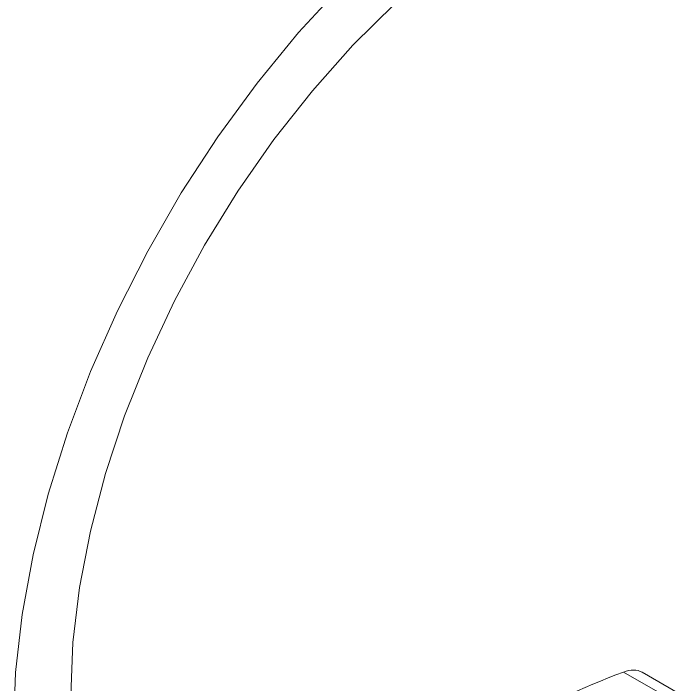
# Model space of a CAD drawing. Extents: x 2 to 136, y 1 to 99.
# Drawn here: x 99.101 to 100.646, y 16.931 to 18.489 of the extents above; entities that cross this region are included whole.
import ezdxf

# ---------------------------------------------------------------- set-up
doc = ezdxf.new("R2010")
doc.units = 0
doc.header["$MEASUREMENT"] = 0
doc.linetypes.add('SLD-Solid', pattern=[0])
doc.layers.add('OBJECT', color=7, linetype='CONTINUOUS')

msp = doc.modelspace()

# ---------------------------------------------------------------- linework, layer by layer
at = {"layer": 'OBJECT', "linetype": 'SLD-Solid', "lineweight": 15}
for p, q in [((100.6016, 16.9107), (100.5163, 16.9599)), ((100.6465, 16.9092), (100.5598, 16.9593))]:
    msp.add_line(p, q, dxfattribs=at)
at = {"layer": 'OBJECT', "linetype": 'SLD-Solid', "lineweight": 15, "flags": 128}
for points in [[(99.1007, 16.8284), (99.1058, 16.9585), (99.121, 17.0934), (99.1462, 17.2319), (99.1813, 17.3728), (99.2258, 17.515), (99.2794, 17.6572), (99.3418, 17.7982), (99.4122, 17.9368), (99.4901, 18.0718), (99.575, 18.2021), (99.6659, 18.3265), (99.7622, 18.4441), (99.8631, 18.5537), (99.9676, 18.6545), (100.0749, 18.7456), (100.1841, 18.8263), (100.2943, 18.8957)], [(99.2336, 16.9051), (99.2387, 17.0281), (99.254, 17.1558), (99.2793, 17.287), (99.3143, 17.4204), (99.3588, 17.5548), (99.4124, 17.6888), (99.4744, 17.8211), (99.5443, 17.9505), (99.6214, 18.0758), (99.705, 18.1956), (99.7943, 18.309), (99.8884, 18.4147), (99.9864, 18.5117), (100.0873, 18.5992), (100.1903, 18.6763), (100.2943, 18.7422)]]:
    msp.add_lwpolyline(points, dxfattribs=at)
at = {"layer": 'OBJECT', "linetype": 'SLD-Solid', "lineweight": 15}
for centre, major_axis, ratio, start_param, end_param in [((100.4969, 16.857), (0.0641, 0.1015), 0.548826, 0.021956, 0.625519), ((100.1465, 15.0344), (1.2089, 1.8994), 0.546317, 0.627208, 0.990716)]:
    msp.add_ellipse(centre, major_axis=major_axis, ratio=ratio, start_param=start_param, end_param=end_param, dxfattribs=at)

doc.saveas('drawing.dxf')
